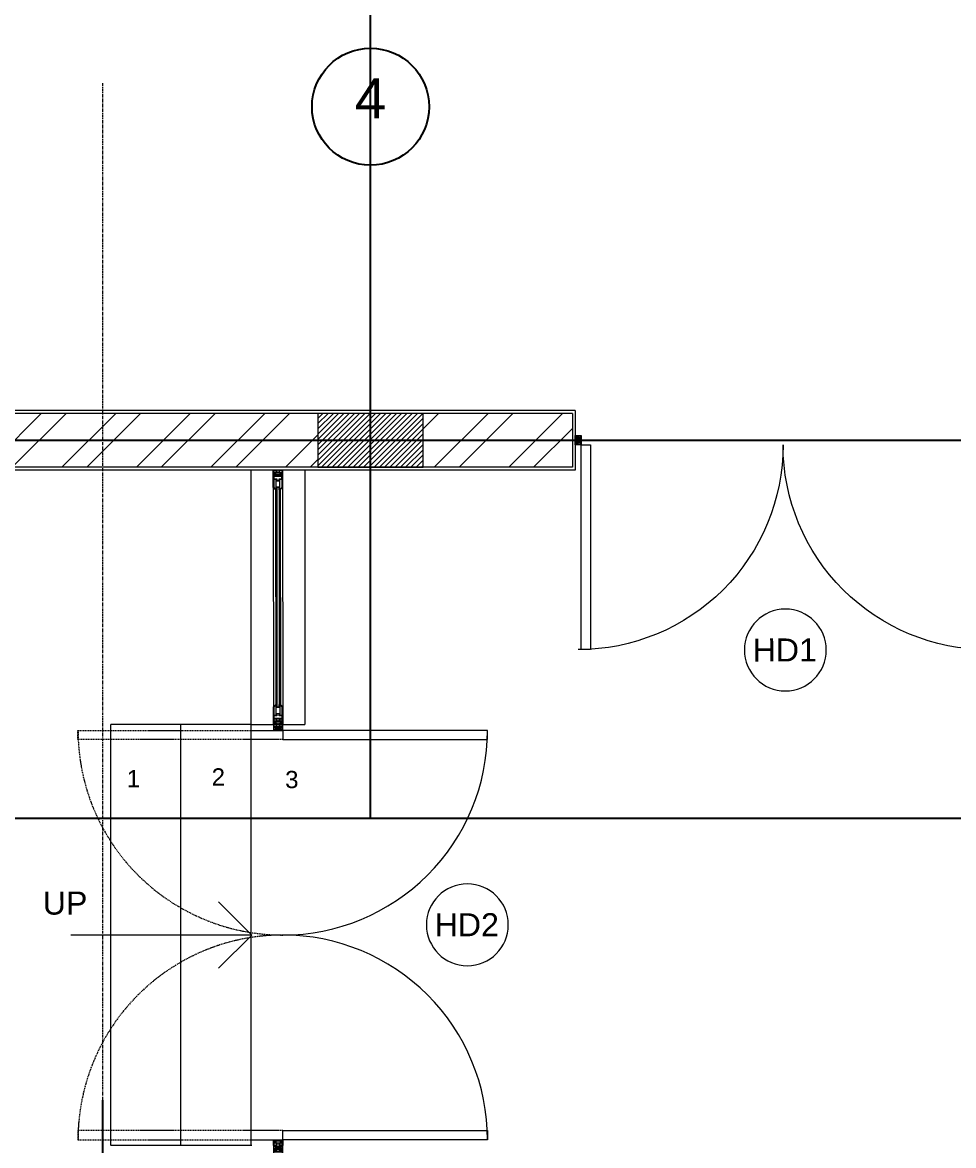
# Model space of a CAD drawing. Header units: millimetres. Extents: x 2659630 to 6742168, y -2425387 to -732288.
# Drawn here: x 3940169 to 3944147, y -1152052 to -1147251 of the extents above; entities that cross this region are included whole.
import ezdxf

# ---------------------------------------------------------------- set-up
doc = ezdxf.new("R2010")
doc.units = ezdxf.units.MM
for name, pattern in [('CENTER', [2, 1.25, -0.25, 0.25, -0.25]), ('Grid Line', [22.224999999999994, 12.7, -3.174999999999999, 3.174999999999999, -3.174999999999999]), ('Hidden', [7.143750000000001, 4.7625, -2.38125])]:
    doc.linetypes.add(name, pattern=pattern)
for name, color, linetype, lineweight in [('A-ANNO-DIMS', 211, 'Continuous', 9), ('A-DETL-THIN', 151, 'Continuous', 18), ('A-DOOR', 31, 'Continuous', 18), ('A-DOOR-FRAM', 31, 'Continuous', 18), ('A-DOOR-IDEN', 31, 'Continuous', 9), ('A-hatch', 253, 'Continuous', 0), ('A-PLASTER', 50, 'Continuous', 0), ('A-RCC', 2, 'Continuous', 0), ('A-STAIRS', 31, 'Continuous', 18), ('A-WALL', 113, 'Continuous', 9), ('A-WALL-PATT', 111, 'Continuous', 0), ('G-ANNO-TEXT', 231, 'Continuous', 9), ('S-GRID', 1, 'Continuous', 9), ('S-GRID-IDEN', 1, 'Continuous', 9)]:
    doc.layers.add(name, color=color, linetype=linetype, lineweight=lineweight)
for name, color, linetype in [('A-LINE 08', 8, 'Continuous'), ('A-TEXT-0', 7, 'Continuous'), ('S-COLUMN NO', 2, 'Continuous'), ('S-GRIDE LINE', 8, 'CENTER')]:
    doc.layers.add(name, color=color, linetype=linetype)
doc.layers.get('A-ANNO-DIMS').off()
doc.styles.add('Arial_1', font='arial.ttf', dxfattribs={"height": 98.35329341317356})
doc.styles.add('Arial_2', font='arial.ttf', dxfattribs={"height": 121.981135385479})
doc.styles.add('Arial_3', font='arial.ttf', dxfattribs={"height": 97.5849083083832})
doc.styles.add('Arial_4', font='arial.ttf', dxfattribs={"height": 73.76497005988024})
pattern_1 = [(45, (3771155.868324937, -1322788.619425277), (-159.0990257669732, 159.0990257669732), []), (45, (3771261.934341937, -1322788.619425277), (-159.0990257669732, 159.0990257669732), [])]

# ---------------------------------------------------------------- blocks, each defined once
blk = doc.blocks.new('M_Door Tag_Mahindra_2_0mm_2 - M_Door Tag_Mahindra 2-3264029-GROUND FLOOR PLAN-01')
at = {"layer": 'A-DOOR-IDEN'}
blk.add_circle((0, 0), 3.500000000000003, dxfattribs=at)
blk = doc.blocks.new('DOOR-DW5-4000X2500-PLN')
at = {"layer": 'A-DOOR'}
for p, q in [((0.01863343481090851, 3962.966979749006), (40.01862848890596, 3962.986871354602)), ((0.04349794183508493, 3912.966985931504), (0.01863343481090851, 3962.966979749006)), ((37.51987202334567, 3960.485628438386), (2.519876351085259, 3960.468223283475)), ((2.519876351085259, 3960.468223283475), (2.524849252455169, 3950.468224520038)), ((2.524849252455169, 3950.468224520038), (15.02484770683805, 3950.474440646707)), ((12.52609124133596, 3947.973197730491), (2.526092477812199, 3947.968224829092)), ((2.526092477812199, 3947.968224829092), (2.54298267190461, 3914.003762934706)), ((12.52982091740705, 3940.473198657855), (12.52609124133596, 3947.973197730491)), ((27.52981906267814, 3940.480658009968), (12.52982091740705, 3940.473198657855)), ((12.54225317086093, 3915.473201749119), (12.52982091740705, 3940.473198657855)), ((15.02484770683805, 3950.474440646707), (15.02857738290913, 3942.974441574072)), ((15.02857738290913, 3942.974441574072), (25.02857614640379, 3942.979414475412)), ((25.02484647036181, 3950.479413548048), (37.52484492477379, 3950.485629674862)), ((25.02857614640379, 3942.979414475412), (25.02484647036181, 3950.479413548048)), ((37.52608815010171, 3947.985629984032), (27.52608938657795, 3947.980657082575)), ((27.52608938657795, 3947.980657082575), (27.52981906267814, 3940.480658009968)), ((27.52981906267814, 3940.480658009968), (27.54225131613202, 3915.480661101174)), ((37.52484492477379, 3950.485629674862), (37.51987202334567, 3960.485628438386)), ((37.54297834422323, 3914.021168089617), (37.52608815010171, 3947.985629984032)), ((40.01862848890596, 3962.986871354602), (40.04349299587193, 3912.986877537041)), ((10.04846960675786, 3902.971960069321), (0.04349794183508493, 3912.966985931504)), ((0.04349794183508493, 3912.966985931504), (0.7342215431854129, 2937.011693675013)), ((2.54298267190461, 3914.003762934706), (11.0827601593046, 3905.472474720998)), ((15.04846898850519, 3902.974446520093), (10.04846960675786, 3902.971960069321)), ((10.04846960675786, 3902.971960069321), (10.71035929460777, 2984.998734249733)), ((11.0827601593046, 3905.472474720998), (12.54722607225995, 3905.473202985566)), ((12.54225317086093, 3915.473201749061), (27.54225131613202, 3915.480661101174)), ((12.54722607225995, 3905.473202985566), (12.54225317086093, 3915.473201749061)), ((25.04349485060084, 3912.979418184957), (15.04349608707707, 3912.974445283558)), ((15.04349608707707, 3912.974445283558), (15.04846898850519, 3902.974446520093)), ((15.04846898850519, 3902.974446520093), (15.71034928923473, 2985.020097272209)), ((25.04846775199985, 3902.979419421434), (25.04349485060084, 3912.979418184957)), ((30.04846713377628, 3902.981905872119), (25.04846775199985, 3902.979419421434)), ((25.04846775199985, 3902.979419421434), (25.71034805275849, 2985.025070173608)), ((27.54225131613202, 3915.480661101174), (27.54722421753104, 3905.48066233765)), ((27.54722421753104, 3905.48066233765), (29.01169013051549, 3905.481390602217)), ((29.01169013051549, 3905.481390602217), (37.54297834422323, 3914.021168089617)), ((40.04349299587193, 3912.986877537041), (30.04846713377628, 3902.981905872119)), ((30.04846713377628, 3902.981905872119), (30.71034743447672, 2985.027556624351)), ((40.04349299587193, 3912.986877537041), (40.73421659722226, 2937.031585280609)), ((0.7342006171529647, 2975.012648543663), (10.72922647930682, 2985.017620208702)), ((11.76600348259672, 2982.518135478575), (3.234715268888976, 2973.978357991175)), ((10.72922647930682, 2985.017620208702), (15.71034928923473, 2985.020097272209)), ((13.23046939552296, 2982.518863743113), (11.76600348259672, 2982.518135478575)), ((13.23544229692197, 2972.518864979647), (13.23046939552296, 2982.518863743113)), ((15.72922586105415, 2985.020106659329), (15.73419876248227, 2975.020107895834)), ((25.71034805275849, 2985.025070173608), (30.72922400635434, 2985.0275660115)), ((25.73419752597692, 2975.025080797292), (25.72922462457791, 2985.025079560786)), ((29.69493345380761, 2982.527051359823), (28.23046754079405, 2982.526323095226)), ((28.23046754079405, 2982.526323095226), (28.23544044225127, 2972.52632433176)), ((38.2347109412076, 2973.995763146057), (29.69493345380761, 2982.527051359823)), ((30.72922400635434, 2985.0275660115), (40.73419567127712, 2975.032540149376)), ((0.7590651241480373, 2925.012654726219), (0.7342006171529647, 2975.012648543663)), ((3.234715268888976, 2973.978357991175), (3.251605462981388, 2940.013896096789)), ((3.251605462981388, 2940.013896096789), (13.25160422647605, 2940.018868998188)), ((15.75284714269219, 2937.520112532657), (3.252848688309314, 2937.513896405959)), ((3.252848688309314, 2937.513896405959), (3.257821589708328, 2927.513897642406)), ((28.23544044225127, 2972.52632433176), (13.23544229692197, 2972.518864979647)), ((13.24787455046317, 2947.518868070823), (13.23544229692197, 2972.518864979647)), ((13.24787455046317, 2947.518868070823), (28.24787269573426, 2947.526327422966)), ((13.25160422647605, 2940.018868998188), (13.24787455046317, 2947.518868070823)), ((15.73419876248227, 2975.020107895834), (25.73419752597692, 2975.025080797292)), ((25.74911623020307, 2945.025084506749), (15.7491174666502, 2945.020111605292)), ((15.7491174666502, 2945.020111605292), (15.75284714269219, 2937.520112532657)), ((25.75284590621595, 2937.525085434114), (25.74911623020307, 2945.025084506749)), ((38.25284436059883, 2937.53130156087), (25.75284590621595, 2937.525085434114)), ((28.23544044225127, 2972.52632433176), (28.24787269573426, 2947.526327422966)), ((28.24787269573426, 2947.526327422966), (28.25160237177624, 2940.02632835033)), ((28.25160237177624, 2940.02632835033), (38.25160113530001, 2940.031301251671)), ((38.25160113530001, 2940.031301251671), (38.2347109412076, 2973.995763146057)), ((38.25781726199784, 2927.531302797288), (38.25284436059883, 2937.53130156087)), ((40.73419567127712, 2975.032540149376), (40.75906017824309, 2925.032546331757)), ((40.75906017824309, 2925.032546331757), (0.7590651241480373, 2925.012654726219)), ((0.7590651241480373, 2925.012654726219), (15.75906326944823, 2925.020114078332)), ((0.7714973776310217, 2900.012657817279), (0.7590651241480373, 2925.012654726219)), ((15.77149552296032, 2900.020117169421), (0.7714973776310217, 2900.012657817279)), ((0.7843910321244039, 2900.012657817279), (0.7719587786414195, 2875.012660908425)), ((13.76005809698836, 2923.019119745295), (2.760059457097668, 2923.013649553759)), ((2.760059457097668, 2923.013649553759), (2.764037778222701, 2915.013650542998)), ((2.764037778222701, 2915.013650542998), (13.76403641808429, 2915.019120734592)), ((4.266881470772205, 2909.295647185092), (2.766881656250916, 2909.294901249814)), ((2.766881656250916, 2909.294901249814), (2.770253904978745, 2902.513652088324)), ((2.770253904978745, 2902.513652088324), (8.770253163093003, 2902.516635829146)), ((2.773201756703202, 2877.511666018865), (2.776574005460134, 2884.292915180413)), ((2.776574005460134, 2884.292915180413), (4.276573819981422, 2884.292169245222)), ((2.779417883430142, 2890.011664473539), (2.783396204555174, 2898.011663484358)), ((13.77941652332083, 2890.006194281945), (2.779417883430142, 2890.011664473539)), ((2.783396204555174, 2898.011663484358), (13.78339484438766, 2898.006193292822)), ((3.257821589708328, 2927.513897642406), (38.25781726199784, 2927.531302797288)), ((4.266486445238115, 2910.090003338817), (4.266881470772205, 2909.295647185092)), ((4.276573819981422, 2884.292169245222), (4.276968845486408, 2885.086525398947)), ((8.765860189916566, 2911.350458004279), (6.647334206296364, 2911.349404482084)), ((6.659068004431901, 2886.343557975371), (8.777593988023, 2886.342504453147)), ((8.770253163093003, 2902.516635829146), (8.765860189916566, 2911.350458004279)), ((8.777593988023, 2886.342504453147), (8.77320101481746, 2877.508682278014)), ((30.76502889642143, 2913.027574914042), (10.7650313693739, 2913.017629111244)), ((10.7650313693739, 2913.017629111244), (10.76801511022495, 2907.017629853188)), ((10.76801511022495, 2907.017629853188), (30.76801263724337, 2907.027575655986)), ((30.76900721751736, 2905.027575903223), (10.76900969046983, 2905.017630100425)), ((10.76900969046983, 2905.017630100425), (10.77025291585596, 2902.517630409537)), ((10.77025291585596, 2902.517630409537), (15.77025229757419, 2902.520116860251)), ((10.77543857318233, 2882.007687141479), (10.77842231400427, 2888.007686399593)), ((30.77543610020075, 2881.99774133868), (10.77543857318233, 2882.007687141479)), ((10.77842231400427, 2888.007686399593), (30.7784198410518, 2887.997740596795)), ((13.76403641808429, 2915.019120734592), (13.76005809698836, 2923.019119745295)), ((13.78339484438766, 2898.006193292822), (13.77941652332083, 2890.006194281945)), ((15.75906326944823, 2925.020114078332), (15.76403617084725, 2915.020115314866)), ((15.76403617084725, 2915.020115314866), (25.76403493434191, 2915.025088216207)), ((15.77025229757419, 2902.520116860251), (15.77149552296032, 2900.020117169421)), ((15.77941627602559, 2890.005199701729), (15.7843891774537, 2900.005198465224)), ((25.77941503954935, 2890.00022680033), (15.77941627602559, 2890.005199701729)), ((25.7590620330011, 2925.025086979673), (40.75906017821399, 2925.032546331757)), ((25.76403493434191, 2915.025088216207), (25.7590620330011, 2925.025086979673)), ((25.77025106112706, 2902.52508976165), (30.77025044284528, 2902.527576212393)), ((25.77149428642588, 2900.025090070878), (25.77025106112706, 2902.52508976165)), ((40.77149243175518, 2900.032549422933), (25.77149428642588, 2900.025090070878)), ((25.78438794094836, 2900.000225563766), (25.77941503954935, 2890.00022680033)), ((38.76005500581232, 2923.031551998836), (27.76005636595073, 2923.0260818073)), ((27.76005636595073, 2923.0260818073), (27.76403468704666, 2915.026082796481)), ((27.76403468704666, 2915.026082796481), (38.76403332693735, 2915.031552987959)), ((27.7794147922541, 2889.999232220027), (27.78339311340824, 2897.999231230846)), ((38.77941343211569, 2889.993762028491), (27.7794147922541, 2889.999232220027)), ((27.78339311340824, 2897.999231230846), (38.78339175324072, 2897.99376103931)), ((30.76801263724337, 2907.027575655986), (30.76502889642143, 2913.027574914042)), ((30.77025044284528, 2902.527576212393), (30.76900721751736, 2905.027575903223)), ((30.7784198410518, 2887.997740596795), (30.77543610020075, 2881.99774133868)), ((34.88438320593559, 2911.36344648985), (32.7658572223736, 2911.362392967654)), ((32.7658572223736, 2911.362392967654), (32.77025019555003, 2902.528570792754)), ((32.77025019555003, 2902.528570792754), (38.7702494536934, 2902.531554533576)), ((32.77319804727449, 2877.496747314843), (32.77759102048003, 2886.330569489801)), ((32.77759102048003, 2886.330569489801), (34.89611700407113, 2886.329515967576)), ((37.26687739038607, 2909.3120577597), (37.26648236485198, 2910.106413913483)), ((38.76687720490736, 2909.312803694862), (37.26687739038607, 2909.3120577597)), ((37.27696476512938, 2885.07011482431), (37.27656973959529, 2884.275758670527)), ((37.27656973959529, 2884.275758670527), (38.77656955414568, 2884.275012735336)), ((38.76403332693735, 2915.031552987959), (38.76005500581232, 2923.031551998836)), ((38.7702494536934, 2902.531554533576), (38.76687720490736, 2909.312803694862)), ((38.77656955414568, 2884.275012735336), (38.77319730538875, 2877.493763573992)), ((38.78339175324072, 2897.99376103931), (38.77941343211569, 2889.993762028491)), ((40.75906017821399, 2925.032546331757), (40.77149243175518, 2900.032549422933)), ((40.77195383273647, 2874.992769302888), (40.78438608624856, 2899.992766211682)), ((0.7719587786414195, 2875.012660908425), (15.77195692394162, 2875.005201556283)), ((8.77320101481746, 2877.508682278014), (2.773201756703202, 2877.511666018865)), ((10.77320076752221, 2877.507687697856), (10.77444399287924, 2880.007687388745)), ((15.77320014929865, 2877.505201247201), (10.77320076752221, 2877.507687697856)), ((10.77444399287924, 2880.007687388745), (30.77444151992677, 2879.997741585947)), ((15.77195692394162, 2875.005201556283), (15.77320014929865, 2877.505201247201)), ((25.77319891282241, 2877.500228345802), (25.77195568746538, 2875.000228654942)), ((25.77195568746538, 2875.000228654942), (40.77195383273647, 2874.992769302888)), ((30.77319829456974, 2877.497741895117), (25.77319891282241, 2877.500228345802)), ((30.77444151992677, 2879.997741585947), (30.77319829456974, 2877.497741895117)), ((38.77319730538875, 2877.493763573992), (32.77319804727449, 2877.496747314843)), ((0.7719587786414195, 1125.012654726132), (15.77195692394162, 1125.020114078274)), ((0.7843910321244039, 1100.012657817279), (0.7719587786414195, 1125.012654726132)), ((8.77320101481746, 1122.516633356543), (2.773201756703202, 1122.513649615692)), ((2.773201756703202, 1122.513649615692), (2.776574005460134, 1115.732400454144)), ((2.776574005460134, 1115.732400454144), (4.276573819981422, 1115.733146389335)), ((13.77941652332083, 1110.019121352612), (2.779417883430142, 1110.013651161018)), ((2.779417883430142, 1110.013651161018), (2.783396204555174, 1102.013652150199)), ((4.276573819981422, 1115.733146389335), (4.276968845486408, 1114.93879023561)), ((6.659068004431901, 1113.681757659186), (8.777593988023, 1113.68281118141)), ((8.777593988023, 1113.68281118141), (8.77320101481746, 1122.516633356543)), ((15.77320014929865, 1122.520114387356), (10.77320076752221, 1122.517627936701)), ((10.77320076752221, 1122.517627936701), (10.77444399287924, 1120.017628245812)), ((10.77444399287924, 1120.017628245812), (30.77444151992677, 1120.02757404861)), ((30.77543610020075, 1118.027574295877), (10.77543857318233, 1118.017628493079)), ((10.77543857318233, 1118.017628493079), (10.77842231400427, 1112.017629234964)), ((10.77842231400427, 1112.017629234964), (30.7784198410518, 1112.027575037762)), ((13.78339484438766, 1102.019122341735), (13.77941652332083, 1110.019121352612)), ((15.77195692394162, 1125.020114078274), (15.77320014929865, 1122.520114387356)), ((25.77941503954935, 1110.025088834227), (15.77941627602559, 1110.020115932828)), ((15.77941627602559, 1110.020115932828), (15.7843891774537, 1100.020117169333)), ((25.77195568746538, 1125.025086979615), (40.77195383273647, 1125.032546331669)), ((25.77319891282241, 1122.525087288755), (25.77195568746538, 1125.025086979615)), ((30.77319829456974, 1122.52757373944), (25.77319891282241, 1122.525087288755)), ((25.78438794094836, 1100.025090070791), (25.77941503954935, 1110.025088834227)), ((38.77941343211569, 1110.031553606066), (27.7794147922541, 1110.02608341453)), ((27.7794147922541, 1110.02608341453), (27.78339311340824, 1102.026084403711)), ((30.77444151992677, 1120.02757404861), (30.77319829456974, 1122.52757373944)), ((30.7784198410518, 1112.027575037762), (30.77543610020075, 1118.027574295877)), ((38.77319730538875, 1122.531552060565), (32.77319804727449, 1122.528568319714)), ((32.77319804727449, 1122.528568319714), (32.77759102048003, 1113.694746144756)), ((32.77759102048003, 1113.694746144756), (34.89611700407113, 1113.695799666981)), ((37.27656973959529, 1115.74955696403), (38.77656955414568, 1115.750302899221)), ((37.27696476512938, 1114.955200810247), (37.27656973959529, 1115.74955696403)), ((38.77656955414568, 1115.750302899221), (38.77319730538875, 1122.531552060565)), ((38.78339175324072, 1102.031554595247), (38.77941343211569, 1110.031553606066)), ((40.77195383273647, 1125.032546331669), (40.78438608624856, 1100.032549422875)), ((0.03751763451145962, 87.02010789571796), (0.7342215431854129, 1063.013621959544)), ((0.7590651241480373, 1075.012660908338), (0.7342006171529647, 1025.012667090894)), ((0.7714973776310217, 1100.012657817279), (0.7590651241480373, 1075.012660908338)), ((0.7590651241480373, 1075.012660908338), (15.75906326944823, 1075.005201556225)), ((40.75906017824309, 1074.9927693028), (0.7590651241480373, 1075.012660908338)), ((15.77149552296032, 1100.005198465136), (0.7714973776310217, 1100.012657817279)), ((2.760059457097668, 1077.011666080798), (2.764037778222701, 1085.011665091559)), ((13.76005809698836, 1077.006195889262), (2.760059457097668, 1077.011666080798)), ((2.764037778222701, 1085.011665091559), (13.76403641808429, 1085.006194899965)), ((2.766881656250916, 1090.730414384743), (2.770253904978745, 1097.511663546233)), ((4.266881470772205, 1090.729668449465), (2.766881656250916, 1090.730414384743)), ((2.770253904978745, 1097.511663546233), (8.770253163093003, 1097.508679805411)), ((2.783396204555174, 1102.013652150199), (13.78339484438766, 1102.019122341735)), ((3.234715268888976, 1026.046957643382), (3.251605462981388, 1060.011419537768)), ((3.251605462981388, 1060.011419537768), (13.25160422647605, 1060.006446636369)), ((3.252848688309314, 1062.511419228598), (3.257821589708328, 1072.511417992151)), ((15.75284714269219, 1062.5052031019), (3.252848688309314, 1062.511419228598)), ((3.257821589708328, 1072.511417992151), (38.25781726199784, 1072.494012837269)), ((4.266486445238115, 1089.93531229574), (4.266881470772205, 1090.729668449465)), ((8.765860189916566, 1088.674857630278), (6.647334206296364, 1088.675911152473)), ((8.770253163093003, 1097.508679805411), (8.765860189916566, 1088.674857630278)), ((10.7650313693739, 1087.007686523313), (10.76801511022495, 1093.007685781369)), ((30.76502889642143, 1086.997740720515), (10.7650313693739, 1087.007686523313)), ((10.76801511022495, 1093.007685781369), (30.76801263724337, 1092.997739978571)), ((10.76900969046983, 1095.007685534132), (10.77025291585596, 1097.50768522502)), ((30.76900721751736, 1094.997739731334), (10.76900969046983, 1095.007685534132)), ((10.77025291585596, 1097.50768522502), (15.77025229757419, 1097.505198774306)), ((13.25160422647605, 1060.006446636369), (13.24787455046317, 1052.506447563734)), ((13.76403641808429, 1085.006194899965), (13.76005809698836, 1077.006195889262)), ((15.7491174666502, 1055.005204029265), (15.75284714269219, 1062.5052031019)), ((15.75906326944823, 1075.005201556225), (15.76403617084725, 1085.005200319691)), ((15.76403617084725, 1085.005200319691), (25.76403493434191, 1085.00022741835)), ((15.77025229757419, 1097.505198774306), (15.77149552296032, 1100.005198465136)), ((25.75284590621595, 1062.500230200443), (25.74911623020307, 1055.000231127808)), ((38.25284436059883, 1062.494014073687), (25.75284590621595, 1062.500230200443)), ((25.76403493434191, 1085.00022741835), (25.7590620330011, 1075.000228654884)), ((25.7590620330011, 1075.000228654884), (40.75906017821399, 1074.9927693028)), ((25.77149428642588, 1100.000225563679), (25.77025106112706, 1097.500225872907)), ((25.77025106112706, 1097.500225872907), (30.77025044284528, 1097.497739422164)), ((40.77149243175518, 1099.992766211624), (25.77149428642588, 1100.000225563679)), ((27.76005636595073, 1076.999233827257), (27.76403468704666, 1084.999232838076)), ((38.76005500581232, 1076.993763635721), (27.76005636595073, 1076.999233827257)), ((27.76403468704666, 1084.999232838076), (38.76403332693735, 1084.993762646598)), ((27.78339311340824, 1102.026084403711), (38.78339175324072, 1102.031554595247)), ((28.24787269573426, 1052.498988211591), (28.25160237177624, 1059.998987284227)), ((28.25160237177624, 1059.998987284227), (38.25160113530001, 1059.994014382886)), ((30.76801263724337, 1092.997739978571), (30.76502889642143, 1086.997740720515)), ((30.77025044284528, 1097.497739422164), (30.76900721751736, 1094.997739731334)), ((32.7658572223736, 1088.662922666903), (32.77025019555003, 1097.496744841803)), ((34.88438320593559, 1088.661869144707), (32.7658572223736, 1088.662922666903)), ((32.77025019555003, 1097.496744841803), (38.7702494536934, 1097.493761100981)), ((37.26687739038607, 1090.713257874857), (37.26648236485198, 1089.918901721074)), ((38.76687720490736, 1090.712511939695), (37.26687739038607, 1090.713257874857)), ((38.25160113530001, 1059.994014382886), (38.2347109412076, 1026.0295524885)), ((38.25781726199784, 1072.494012837269), (38.25284436059883, 1062.494014073687)), ((38.76403332693735, 1084.993762646598), (38.76005500581232, 1076.993763635721)), ((38.7702494536934, 1097.493761100981), (38.76687720490736, 1090.712511939695)), ((40.0375126885483, 87.0002162901801), (40.73421659722226, 1062.993730353948)), ((40.73419567127712, 1024.992775485181), (40.75906017824309, 1074.9927693028)), ((40.75906017821399, 1074.9927693028), (40.77149243175518, 1099.992766211624)), ((0.7342006171529647, 1025.012667090894), (10.72922647930682, 1015.007695425855)), ((11.76600348259672, 1017.507180155982), (3.234715268888976, 1026.046957643382)), ((10.04248929943424, 97.01513375790091), (10.71035929460777, 1015.026581384824)), ((10.72922647930682, 1015.007695425855), (15.71034928923473, 1015.005218362348)), ((13.23046939552296, 1017.506451891444), (11.76600348259672, 1017.507180155982)), ((13.23544229692197, 1027.50645065491), (13.23046939552296, 1017.506451891444)), ((13.24787455046317, 1052.506447563734), (13.23544229692197, 1027.50645065491)), ((28.23544044225127, 1027.498991302797), (13.23544229692197, 1027.50645065491)), ((13.24787455046317, 1052.506447563734), (28.24787269573426, 1052.498988211591)), ((15.04248868118157, 97.01264730712865), (15.71034928923473, 1015.005218362348)), ((15.72922586105415, 1015.005208975228), (15.73419876248227, 1025.005207738723)), ((15.73419876248227, 1025.005207738723), (25.73419752597692, 1025.000234837265)), ((25.74911623020307, 1055.000231127808), (15.7491174666502, 1055.005204029265)), ((25.04248744467623, 97.00767440578784), (25.71034805275849, 1015.000245460949)), ((25.71034805275849, 1015.000245460949), (30.72922400635434, 1014.997749623057)), ((25.73419752597692, 1025.000234837265), (25.72922462457791, 1015.000236073771)), ((28.23046754079405, 1017.498992539331), (28.23544044225127, 1027.498991302797)), ((29.69493345380761, 1017.498264274735), (28.23046754079405, 1017.498992539331)), ((28.23544044225127, 1027.498991302797), (28.24787269573426, 1052.498988211591)), ((38.2347109412076, 1026.0295524885), (29.69493345380761, 1017.498264274735)), ((30.04248682645266, 97.00518795510288), (30.71034743447672, 1014.997759010206)), ((30.72922400635434, 1014.997749623057), (40.73419567127712, 1024.992775485181)), ((10.04248929943424, 97.01513375790091), (0.03751763451145962, 87.02010789571796)), ((15.04248868118157, 97.01264730712865), (10.04248929943424, 97.01513375790091)), ((15.03751577975345, 87.01264854366309), (15.04248868118157, 97.01264730712865)), ((25.04248744467623, 97.00767440578784), (25.03751454327721, 87.00767564226408)), ((30.04248682645266, 97.00518795510288), (25.04248744467623, 97.00767440578784)), ((40.0375126885483, 87.0002162901801), (30.04248682645266, 97.00518795510288)), ((0.03751763451145962, 87.02010789571796), (0.0126531274872832, 37.02011407821556)), ((2.513896043761633, 39.51887054374674), (2.518868945131544, 49.51886930718319)), ((2.518868945131544, 49.51886930718319), (15.01886739951442, 49.51265318051446)), ((2.520112170488574, 52.01886899812962), (2.537002364580985, 85.98333089251537)), ((12.52011093401234, 52.0138960967306), (2.520112170488574, 52.01886899812962)), ((2.537002364580985, 85.98333089251537), (11.07677985198097, 94.51461910622311)), ((11.07677985198097, 94.51461910622311), (12.54124576493632, 94.51389084165567)), ((12.52384061008343, 59.51389516936615), (12.52011093401234, 52.0138960967306)), ((12.53627286353731, 84.5138920781028), (12.52384061008343, 59.51389516936615)), ((27.52383875535452, 59.50643581725308), (12.52384061008343, 59.51389516936615)), ((12.54124576493632, 94.51389084165567), (12.53627286353731, 84.513892078161)), ((12.53627286353731, 84.513892078161), (27.5362710088084, 84.50643272604793)), ((15.01886739951442, 49.51265318051446), (15.02259707558551, 57.01265225315001)), ((15.02259707558551, 57.01265225315001), (25.02259583908017, 57.0076793518092)), ((25.03751454327721, 87.00767564226408), (15.03751577975345, 87.01264854366309)), ((25.02259583908017, 57.0076793518092), (25.01886616303818, 49.50768027917366)), ((25.01886616303818, 49.50768027917366), (37.51886461745016, 49.5014641523594)), ((27.52010907925433, 52.00643674464663), (27.52383875535452, 59.50643581725308)), ((37.52010784277809, 52.00146384318941), (27.52010907925433, 52.00643674464663)), ((27.52383875535452, 59.50643581725308), (27.5362710088084, 84.50643272604793)), ((27.5362710088084, 84.50643272604793), (27.54124391020741, 94.5064314895717)), ((27.54124391020741, 94.5064314895717), (29.00570982319186, 94.50570322500425)), ((29.00570982319186, 94.50570322500425), (37.5369980368996, 85.96592573760427)), ((37.51886461745016, 49.5014641523594), (37.51389171602204, 39.50146538883564)), ((37.5369980368996, 85.96592573760427), (37.52010784277809, 52.00146384318941)), ((40.01264818158234, 37.0002224726195), (40.0375126885483, 87.0002162901801)), ((0.0126531274872832, 37.02011407821556), (40.01264818158234, 37.0002224726195)), ((37.51389171602204, 39.50146538883564), (2.513896043761633, 39.51887054374674))]:
    blk.add_line(p, q, dxfattribs=at)
at = {"layer": 'A-DOOR', "linetype": 'Hidden'}
for points in [[(40.90822099908837, 2835.389090599318), (-834.0718692384544, 2835.389090599318), (-834.0718692384544, 2874.992746867822), (40.90822099908837, 2874.992746867822)], [(40.90822099908837, 1164.636225035239), (-834.0718692384544, 1164.636225035239), (-834.0718692384544, 1125.032568766735), (40.90822099908837, 1125.032568766735)]]:
    blk.add_lwpolyline(points, close=True, dxfattribs=at)
at = {"layer": 'A-DOOR'}
for points in [[(40.81706850786577, 2835.389090599318), (915.7971587454085, 2835.389090599318), (915.7971587454085, 2874.992746867822), (40.81706850786577, 2874.992746867822)], [(40.81706850786577, 1164.636225035239), (915.7971587454085, 1164.636225035239), (915.7971587454085, 1125.032568766735), (40.81706850786577, 1125.032568766735)]]:
    blk.add_lwpolyline(points, close=True, dxfattribs=at)
for centre, radius, start, end in [((4.765523385169217, 2912.026743417548), 1.999999999999995, 340.2041684219279, 255.5509804422839), ((4.777931781864027, 2887.02276818754), 2.000000000000063, 340.1471831666576, 255.4939951868713), ((36.76551942844526, 2912.042656702019), 1.999999999999994, 284.5060048131287, 199.852816831774), ((36.77792782516917, 2887.006854903069), 1.99999999999998, 284.4490195577161, 199.7958315765032), ((40.81706850786577, 2874.992746867822), 874.9800902375381, 269.997015564182, 0), ((40.81706850786577, 1125.032568766735), 874.9800902375381, 0, 90.002984435818), ((4.777931781864027, 1113.002547447017), 2.000000000000063, 104.5060048131287, 19.85281683177398), ((36.77792782516917, 1113.018460731488), 1.99999999999998, 160.2041684219278, 75.5509804422839), ((4.765523385169217, 1087.998572217009), 1.999999999999995, 104.4490195577161, 19.79583157650317), ((36.76551942844526, 1087.982658932538), 1.999999999999994, 160.1471831666576, 75.49399518687132)]:
    blk.add_arc(centre, radius, start, end, dxfattribs=at)
at = {"layer": 'A-DOOR', "linetype": 'Hidden'}
for centre, start, end in [((40.90822099908837, 2874.992746867822), 180, 270.002984435818), ((40.90822099908837, 1125.032568766735), 89.99701556418204, 180)]:
    blk.add_arc(centre, 874.9800902375381, start, end, dxfattribs=at)
at = {"layer": 'A-DOOR-FRAM'}
for p, q in [((0.01863343481090851, 3962.96697974889), (0.006201181269716471, 3987.966976657859)), ((13.00719415411004, 3985.973441676848), (2.007195514248451, 3985.96797148537)), ((2.007195514248451, 3985.96797148537), (2.011173835373484, 3977.967972474551)), ((13.01117247523507, 3977.973442666029), (13.00719415411004, 3985.973441676848)), ((15.00619932656991, 3987.974436009943), (15.01117222796893, 3977.97443724639)), ((25.01117099149269, 3977.979410147789), (25.00619809012278, 3987.979408911284)), ((38.0071910629631, 3985.985873930418), (27.00719242307241, 3985.980403738911)), ((27.00719242307241, 3985.980403738911), (27.01117074419744, 3977.980404728063)), ((38.01116938405903, 3977.985874919599), (38.0071910629631, 3985.985873930418)), ((40.00619623536477, 3987.986868263339), (40.01862848887686, 3962.986871354544)), ((15.018631580082, 3962.974439100944), (0.01863343481090851, 3962.96697974889)), ((2.011173835373484, 3977.967972474551), (13.01117247523507, 3977.973442666029)), ((3.514017527922988, 3972.249969116703), (2.014017713372596, 3972.249223181396)), ((3.514017527922988, 3972.249969116703), (2.014017713372596, 3972.249223181396)), ((2.014017713372596, 3972.249223181396), (2.017389962129528, 3965.467974019877)), ((2.017389962129528, 3965.467974019877), (8.017389220243786, 3965.470957760786)), ((3.513622502388898, 3973.04432527037), (3.514017527922988, 3972.249969116703)), ((3.513622502388898, 3973.04432527037), (3.514017527922988, 3972.249969116703)), ((3.514017527922988, 3972.249969116703), (3.51738977667992, 3965.468719955155)), ((8.012996247038245, 3974.304779935919), (5.894470263418043, 3974.303726413636)), ((5.894470263418043, 3974.303726413636), (5.898863236623583, 3965.469904238504)), ((8.017389220243786, 3965.470957760786), (8.012996247038245, 3974.304779935919)), ((30.012164953514, 3975.981896845653), (10.01216742652468, 3975.971951042855)), ((10.01216742652468, 3975.971951042855), (10.01515116737573, 3969.971951784741)), ((10.01515116737573, 3969.971951784741), (30.01514869439416, 3969.981897587539)), ((30.01614327466814, 3967.981897834776), (10.01614574762061, 3967.971952031978)), ((10.01614574762061, 3967.971952031978), (10.01738897297764, 3965.471952341177)), ((10.01738897297764, 3965.471952341177), (15.01738835472497, 3965.474438791804)), ((15.01117222796893, 3977.97443724639), (25.01117099149269, 3977.979410147789)), ((15.01738835472497, 3965.474438791804), (15.018631580082, 3962.974439100944)), ((25.01738711824873, 3965.479411693261), (30.01738649999606, 3965.481898143975)), ((25.01863034357666, 3962.97941200246), (25.01738711824873, 3965.479411693261)), ((40.01862848887686, 3962.986871354544), (25.01863034357666, 3962.97941200246)), ((27.01117074419744, 3977.980404728063), (38.01116938405903, 3977.985874919599)), ((30.01514869439416, 3969.981897587539), (30.012164953514, 3975.981896845653)), ((30.01738649999606, 3965.481898143975), (30.01614327466814, 3967.981897834776)), ((34.13151926308637, 3974.317768421432), (32.01299327949528, 3974.316714899207)), ((32.01299327949528, 3974.316714899207), (32.01738625270082, 3965.482892724249)), ((32.01738625270082, 3965.482892724249), (38.01738551084418, 3965.4858764651)), ((34.13151926308637, 3974.317768421432), (34.13591223632102, 3965.483946246532)), ((36.51401344750775, 3972.266379691282), (36.51361842200276, 3973.060735845007)), ((36.51361842200276, 3973.060735845007), (36.51401344750775, 3972.266379691282)), ((38.01401326205814, 3972.267125626473), (36.51401344750775, 3972.266379691282)), ((38.01401326205814, 3972.267125626473), (36.51401344750775, 3972.266379691282)), ((36.51401344750775, 3972.266379691282), (36.51738569629379, 3965.48513052988)), ((38.01738551084418, 3965.4858764651), (38.01401326205814, 3972.267125626473)), ((0.0126531274872832, 37.02011407833197), (0.0002208739460911602, 12.02011716936249)), ((15.01265127275838, 37.01265472627711), (0.0126531274872832, 37.02011407833197)), ((2.001215206924826, 14.01912234185147), (2.005193528049858, 22.01912135267048)), ((13.00121384678641, 14.01365215037367), (2.001215206924826, 14.01912234185147)), ((2.005193528049858, 22.01912135267048), (13.00519216791145, 22.01365116119268)), ((2.00803740604897, 27.73787064582575), (2.011409654805902, 34.5191198073444)), ((3.508037220599363, 27.7371247105184), (2.00803740604897, 27.73787064582575)), ((3.508037220599363, 27.7371247105184), (2.00803740604897, 27.73787064582575)), ((2.011409654805902, 34.5191198073444), (8.01140891292016, 34.51613606643514)), ((3.507642195065273, 26.94276855685166), (3.508037220599363, 27.7371247105184)), ((3.507642195065273, 26.94276855685166), (3.508037220599363, 27.7371247105184)), ((3.508037220599363, 27.7371247105184), (3.511409469356295, 34.51837387206615)), ((5.888489956094418, 25.68336741358507), (5.892882929299958, 34.51718958871788)), ((8.00701593971462, 25.68231389130233), (5.888489956094418, 25.68336741358507)), ((8.01140891292016, 34.51613606643514), (8.00701593971462, 25.68231389130233)), ((10.00618711920106, 24.01514278436662), (10.00917086005211, 30.01514204248087)), ((30.00618464619038, 24.00519698156859), (10.00618711920106, 24.01514278436662)), ((10.00917086005211, 30.01514204248087), (30.00916838707053, 30.00519623968285)), ((10.01016544029699, 32.01514179524384), (10.01140866565402, 34.51514148604474)), ((30.01016296734451, 32.00519599244581), (10.01016544029699, 32.01514179524384)), ((10.01140866565402, 34.51514148604474), (15.01140804740135, 34.51265503541799)), ((13.00519216791145, 22.01365116119268), (13.00121384678641, 14.01365215037367)), ((15.00021901924629, 12.01265781727852), (15.0051919206453, 22.01265658083139)), ((15.0051919206453, 22.01265658083139), (25.00519068416907, 22.00768367943238)), ((15.01140804740135, 34.51265503541799), (15.01265127275838, 37.01265472627711)), ((25.00519068416907, 22.00768367943238), (25.00021778279915, 12.00768491593772)), ((25.01265003625304, 37.00768182476168), (25.01140681092511, 34.50768213396077)), ((25.01140681092511, 34.50768213396077), (30.01140619267244, 34.50519568324671)), ((40.01264818155323, 37.00022247267771), (25.01265003625304, 37.00768182476168)), ((27.00121211574879, 14.00669008831028), (27.00519043687382, 22.00668909915839)), ((38.00121075563948, 14.00121989680338), (27.00121211574879, 14.00669008831028)), ((27.00519043687382, 22.00668909915839), (38.00518907673541, 22.00121890762239)), ((30.00916838707053, 30.00519623968285), (30.00618464619038, 24.00519698156859)), ((30.01140619267244, 34.50519568324671), (30.01016296734451, 32.00519599244581)), ((32.00701297217165, 25.67037892801454), (32.01140594537719, 34.50420110297273)), ((34.12553895576275, 25.66932540579), (32.00701297217165, 25.67037892801454)), ((32.01140594537719, 34.50420110297273), (38.01140520352055, 34.50121736212168)), ((34.12553895576275, 25.66932540579), (34.12993192899739, 34.50314758068998)), ((36.50803314018412, 27.72071413593949), (36.50763811467914, 26.92635798221454)), ((36.50763811467914, 26.92635798221454), (36.50803314018412, 27.72071413593949)), ((36.50803314018412, 27.72071413593949), (36.51140538897016, 34.50196329734172)), ((38.00803295473452, 27.71996820074855), (36.50803314018412, 27.72071413593949)), ((38.00803295473452, 27.71996820074855), (36.50803314018412, 27.72071413593949)), ((38.00518907673541, 22.00121890762239), (38.00121075563948, 14.00121989680338)), ((38.01140520352055, 34.50121736212168), (38.00803295473452, 27.71996820074855)), ((40.00021592804114, 12.00022556388285), (40.01264818155323, 37.00022247267771))]:
    blk.add_line(p, q, dxfattribs=at)
for centre, radius, start, end in [((4.01265944232, 3974.981065349129), 2.000000000000116, 340.2041684219279, 255.5509804422839), ((36.01265548559604, 3974.996978633601), 2.000000000000063, 284.5060048131287, 199.852816831774), ((4.006679134996375, 25.00602847809205), 2.000000000000116, 104.4490195577161, 19.79583157650317), ((36.00667517827242, 24.99011519362102), 2.000000000000063, 160.1471831666576, 75.49399518687132)]:
    blk.add_arc(centre, radius, start, end, dxfattribs=at)
blk = doc.blocks.new('Grid - M_Grid Head - Circle_02-314212-GROUND FLOOR PLAN_01')
at = {"layer": 'A-LINE 08'}
blk.add_circle((0, 0), 5.000000000000004, dxfattribs=at)
blk = doc.blocks.new('DOOR D9-1800X2500-PLN')
at = {"layer": 'A-DOOR'}
for p, q in [((11.9993177378783, 39.99970426291111, 8.664394364222292e-09), (12.00677708993317, 24.99970611758181, 8.664394364222292e-09)), ((12.01174999139039, 14.99970735411625, 8.664394364222292e-09), (12.01920934353257, -0.0002907912130467594, 8.664394364222292e-09)), ((12.01920934353257, 0.01260286328033544, 8.664394364222292e-09), (37.01920625238563, 0.0001706097973510623, 8.664394364222292e-09)), ((22.02666745908209, 15.00762810718152, 8.664394364222292e-09), (12.02666869558743, 15.01260100860964, 8.664394364222292e-09)), ((12.03164159704465, 25.01259977210429, 8.664394364222292e-09), (22.03164036048111, 25.00762687070528, 8.664394364222292e-09)), ((37.03909785792348, 40.0001656638924, 8.664394364222292e-09), (12.03910094912862, 40.01259791740449, 8.664394364222292e-09)), ((14.02020367645309, 2.011608035711106, 8.664394364222292e-09), (14.0256738679891, 13.01160667554359, 8.664394364222292e-09)), ((22.0202026872721, 2.007629714586074, 8.664394364222292e-09), (14.02020367645309, 2.011608035711106, 8.664394364222292e-09)), ((14.0256738679891, 13.01160667554359, 8.664394364222292e-09), (22.02567287886632, 13.00762835447676, 8.664394364222292e-09)), ((14.03263592996518, 27.01160494456417, 8.664394364222292e-09), (14.03810612150119, 38.01160358439665, 8.664394364222292e-09)), ((22.03263494078419, 27.00762662341003, 8.664394364222292e-09), (14.03263592996518, 27.01160494456417, 8.664394364222292e-09)), ((14.03810612150119, 38.01160358439665, 8.664394364222292e-09), (22.0381051323202, 38.00762526327162, 8.664394364222292e-09)), ((22.02567287886632, 13.00762835447676, 8.664394364222292e-09), (22.0202026872721, 2.007629714586074, 8.664394364222292e-09)), ((22.03164036048111, 25.00762687070528, 8.664394364222292e-09), (22.02666745908209, 15.00762810718152, 8.664394364222292e-09)), ((22.0381051323202, 38.00762526327162, 8.664394364222292e-09), (22.03263494078419, 27.00762662341003, 8.664394364222292e-09)), ((24.0241807612183, 10.00663414516021, 8.664394364222292e-09), (24.03412656401633, 30.00663167220773, 8.664394364222292e-09)), ((30.02418001933256, 10.00365040433826, 8.664394364222292e-09), (24.0241807612183, 10.00663414516021, 8.664394364222292e-09)), ((24.03412656401633, 30.00663167220773, 8.664394364222292e-09), (30.03412582213059, 30.00364793135668, 8.664394364222292e-09)), ((25.68830918543972, 5.887279835587833, 8.664394364222292e-09), (25.68936270766426, 8.005805819178931, 8.664394364222292e-09)), ((25.68936270766426, 8.005805819178931, 8.664394364222292e-09), (34.52318488279707, 8.001412845973391, 8.664394364222292e-09)), ((25.70129767101025, 32.00580285163596, 8.664394364222292e-09), (25.70235119323479, 34.12432883522706, 8.664394364222292e-09)), ((34.53511984596844, 32.00140987843042, 8.664394364222292e-09), (25.70129767101025, 32.00580285163596, 8.664394364222292e-09)), ((27.7396979155892, 3.504785651137354, 8.664394364222292e-09), (26.94534176186426, 3.50518067664234, 8.664394364222292e-09)), ((26.96175233650138, 36.50517659628531, 8.664394364222292e-09), (27.75610849028453, 36.50478157075122, 8.664394364222292e-09)), ((27.73895198039827, 2.004785836616065, 8.664394364222292e-09), (27.7396979155892, 3.504785651137354, 8.664394364222292e-09)), ((34.52020114194602, 2.001413587859133, 8.664394364222292e-09), (27.73895198039827, 2.004785836616065, 8.664394364222292e-09)), ((27.75610849028453, 36.50478157075122, 8.664394364222292e-09), (27.75685442547547, 38.00478138530161, 8.664394364222292e-09)), ((27.75685442547547, 38.00478138530161, 8.664394364222292e-09), (34.53810358681949, 38.00140913654468, 8.664394364222292e-09)), ((30.03412582213059, 30.00364793135668, 8.664394364222292e-09), (30.02418001933256, 10.00365040433826, 8.664394364222292e-09)), ((32.02417977206642, 10.00265582403517, 8.664394364222292e-09), (32.03412557486445, 30.0026533510827, 8.664394364222292e-09)), ((34.52417946295463, 10.00141259867814, 8.664394364222292e-09), (32.02417977206642, 10.00265582403517, 8.664394364222292e-09)), ((32.03412557486445, 30.0026533510827, 8.664394364222292e-09), (34.53412526569446, 30.00141012572567, 8.664394364222292e-09)), ((34.52318488279707, 8.001412845973391, 8.664394364222292e-09), (34.52020114194602, 2.001413587859133, 8.664394364222292e-09)), ((34.52666591361049, 15.00141198045458, 8.664394364222292e-09), (34.52417946295463, 10.00141259867814, 8.664394364222292e-09)), ((37.02666560452781, 15.00016875509755, 8.664394364222292e-09), (34.52666591361049, 15.00141198045458, 8.664394364222292e-09)), ((34.53412526569446, 30.00141012572567, 8.664394364222292e-09), (34.5316388150095, 25.00141074397834, 8.664394364222292e-09)), ((34.5316388150095, 25.00141074397834, 8.664394364222292e-09), (37.03163850586861, 25.00016751862131, 8.664394364222292e-09)), ((34.53810358681949, 38.00140913654468, 8.664394364222292e-09), (34.53511984596844, 32.00140987843042, 8.664394364222292e-09)), ((37.01920625238563, 0.0001706097973510623, 8.664394364222292e-09), (37.02666560452781, 15.00016875509755, 8.664394364222292e-09)), ((37.03163850586861, 25.00016751862131, 8.664394364222292e-09), (37.03909785792348, 40.0001656638924, 8.664394364222292e-09)), ((1763.021598934632, 40.00010571128223, 7.991541642305387e-09), (1788.021595843427, 40.01253796479432, 7.991541642305387e-09)), ((1763.029058286687, 25.00010756601114, 7.991541642305387e-09), (1763.021598934632, 40.00010571128223, 7.991541642305387e-09)), ((1765.529057977546, 25.00135079136817, 7.991541642305387e-09), (1763.029058286687, 25.00010756601114, 7.991541642305387e-09)), ((1763.034031188028, 15.00010880248738, 7.991541642305387e-09), (1765.534030878945, 15.0013520278444, 7.991541642305387e-09)), ((1763.04149054017, 0.000110657187178731, 7.991541642305387e-09), (1763.034031188028, 15.00010880248738, 7.991541642305387e-09)), ((1788.041487449023, 0.01254291067016311, 7.991541642305387e-09), (1763.04149054017, 0.000110657187178731, 7.991541642305387e-09)), ((1772.303842367081, 38.00472143269144, 7.991541642305387e-09), (1765.522593205736, 38.00134918393451, 7.991541642305387e-09)), ((1765.522593205736, 38.00134918393451, 7.991541642305387e-09), (1765.525576946588, 32.00134992582025, 7.991541642305387e-09)), ((1765.525576946588, 32.00134992582025, 7.991541642305387e-09), (1774.359399121546, 32.00574289902579, 7.991541642305387e-09)), ((1768.026571217692, 30.00259339847253, 7.991541642305387e-09), (1765.526571526862, 30.0013501731155, 7.991541642305387e-09)), ((1765.526571526862, 30.0013501731155, 7.991541642305387e-09), (1765.529057977546, 25.00135079136817, 7.991541642305387e-09)), ((1765.534030878945, 15.0013520278444, 7.991541642305387e-09), (1765.536517329601, 10.00135264606797, 7.991541642305387e-09)), ((1765.536517329601, 10.00135264606797, 7.991541642305387e-09), (1768.03651702049, 10.002595871425, 7.991541642305387e-09)), ((1774.371334084892, 8.005745866568759, 7.991541642305387e-09), (1765.537511909759, 8.001352893363219, 7.991541642305387e-09)), ((1765.537511909759, 8.001352893363219, 7.991541642305387e-09), (1765.54049565061, 2.001353635248961, 7.991541642305387e-09)), ((1765.54049565061, 2.001353635248961, 7.991541642305387e-09), (1772.321744812158, 2.004725884005893, 7.991541642305387e-09)), ((1768.03651702049, 10.002595871425, 7.991541642305387e-09), (1768.026571217692, 30.00259339847253, 7.991541642305387e-09)), ((1776.02657022854, 30.00657171959756, 7.991541642305387e-09), (1770.026570970425, 30.00358797874651, 7.991541642305387e-09)), ((1770.026570970425, 30.00358797874651, 7.991541642305387e-09), (1770.036516773223, 10.00359045172809, 7.991541642305387e-09)), ((1770.036516773223, 10.00359045172809, 7.991541642305387e-09), (1776.036516031338, 10.00657419255003, 7.991541642305387e-09)), ((1772.304588302271, 36.50472161814105, 7.991541642305387e-09), (1772.303842367081, 38.00472143269144, 7.991541642305387e-09)), ((1773.098944456055, 36.50511664367514, 7.991541642305387e-09), (1772.304588302271, 36.50472161814105, 7.991541642305387e-09)), ((1772.320998876967, 3.504725698527182, 7.991541642305387e-09), (1773.115355030692, 3.505120724032167, 7.991541642305387e-09)), ((1772.321744812158, 2.004725884005893, 7.991541642305387e-09), (1772.320998876967, 3.504725698527182, 7.991541642305387e-09)), ((1774.359399121546, 32.00574289902579, 7.991541642305387e-09), (1774.358345599321, 34.12426888261689, 7.991541642305387e-09)), ((1774.372387607116, 5.887219882977661, 7.991541642305387e-09), (1774.371334084892, 8.005745866568759, 7.991541642305387e-09)), ((1776.036516031338, 10.00657419255003, 7.991541642305387e-09), (1776.02657022854, 30.00657171959756, 7.991541642305387e-09)), ((1786.022590671055, 38.01154363178648, 7.991541642305387e-09), (1778.022591660236, 38.00756531066145, 7.991541642305387e-09)), ((1778.022591660236, 38.00756531066145, 7.991541642305387e-09), (1778.028061851772, 27.00756667079986, 7.991541642305387e-09)), ((1778.028061851772, 27.00756667079986, 7.991541642305387e-09), (1786.028060862591, 27.011544991954, 7.991541642305387e-09)), ((1788.029055195511, 25.01253981949412, 7.991541642305387e-09), (1778.029056432075, 25.00756691809511, 7.991541642305387e-09)), ((1778.029056432075, 25.00756691809511, 7.991541642305387e-09), (1778.034029333474, 15.00756815457135, 7.991541642305387e-09)), ((1778.034029333474, 15.00756815457135, 7.991541642305387e-09), (1788.034028096969, 15.01254105599946, 7.991541642305387e-09)), ((1786.035022924567, 13.01154672293342, 7.991541642305387e-09), (1778.03502391369, 13.00756840186659, 7.991541642305387e-09)), ((1778.03502391369, 13.00756840186659, 7.991541642305387e-09), (1778.040494105284, 2.007569761975901, 7.991541642305387e-09)), ((1778.040494105284, 2.007569761975901, 7.991541642305387e-09), (1786.040493116103, 2.011548083100934, 7.991541642305387e-09)), ((1786.028060862591, 27.011544991954, 7.991541642305387e-09), (1786.022590671055, 38.01154363178648, 7.991541642305387e-09)), ((1786.040493116103, 2.011548083100934, 7.991541642305387e-09), (1786.035022924567, 13.01154672293342, 7.991541642305387e-09)), ((1788.048946801166, 14.99964740150608, 7.991541642305387e-09), (1788.041487449023, -0.0003507438232190907, 7.991541642305387e-09)), ((1788.061379054678, 39.99964431030094, 7.991541642305387e-09), (1788.053919702623, 24.99964616497164, 7.991541642305387e-09))]:
    blk.add_line(p, q, dxfattribs=at)
for points, elevation in [([(76.64277656149352, 40.0452803390217), (76.64277656149352, 915.0253705765645), (37.03912029298954, 915.0253705765645), (37.03912029298954, 40.0452803390217)], 8.664394364222292e-09), ([(1723.417920231062, 40.04522038641153), (1723.417920231062, 915.0253106239543), (1763.021576499566, 915.0253106239543), (1763.021576499566, 40.04522038641153)], 7.991541642305387e-09)]:
    blk.add_lwpolyline(points, close=True, dxfattribs=dict(at, elevation=elevation))
for centre, radius, start, end in [((25.03912029298954, 40.04528033910901), 874.9800902375383, 359.997015564182, 90), ((1774.999298394076, 40.04528033910901), 874.9800902375383, 90, 180.002984435818), ((25.00909897327074, 4.006143613019958, 8.664394364222292e-09), 2.000000000000064, 70.1471831666576, 345.4939951868713), ((25.02501225774176, 36.0061396563251, 8.664394364222292e-09), 1.99999999999998, 14.44901955771611, 289.7958315765032), ((1775.035684534814, 36.00607970371493, 7.991541642305387e-09), 1.99999999999998, 250.2041684219278, 165.5509804422839), ((1775.051597819285, 4.006083660409786, 7.991541642305387e-09), 2.000000000000064, 194.5060048131287, 109.852816831774)]:
    blk.add_arc(centre, radius, start, end, dxfattribs=at)
blk = doc.blocks.new('A$C2D2C472C')
at = {"layer": 'A-WALL-PATT'}
h = blk.add_hatch(dxfattribs=at)
h.set_pattern_fill('ANSI37', color=256, scale=600, style=0)
h.set_pattern_definition([(45, (-102930.4976328127, -114895.0412800389), (-53.03300858899107, 53.03300858899107), []), (135, (-102930.4976328127, -114895.0412800389), (-53.03300858899107, -53.03300858899106), [])])
edge = h.paths.add_edge_path()
edge.add_line((944.9995019281778, 1920.086653618404), (945.0008851355669, 2189.884832272088))
edge.add_arc((910.0008851359307, 2189.884989272134), 34.99999999998833, 359.9997429874282, 449.9997132388004)
edge.add_line((910.0010603083792, 2224.884989271683), (206.5573315929068, 2224.905706588062))
edge.add_arc((206.3435287130415, 2190.119336553427), 34.78702706265661, 89.64785493841943, 180.3515355871881)
edge.add_line((171.5571564060956, 2189.90590370784), (171.5104949169763, 989.9413756946597))
edge.add_arc((206.436017342523, 989.8668982434319), 34.92560183573225, 179.8778189455847, 270.1221930522632)
edge.add_line((206.5105021072231, 954.9413758334849), (479.9996885845903, 954.8601867418038))
edge.add_line((479.9996885845903, 954.8601867418038), (480.0000001211592, 839.860185584781))
edge.add_line((480.0000001211592, 839.860185584781), (206.5104973261623, 839.9413757038274))
edge.add_arc((206.4964083629893, 989.9011490803969), 149.9597740384099, 192.8758880656439, 270.00538303110875, ccw=False)
edge.add_line((60.30736402368348, 956.4841302904388), (60.0000001211738, 2189.906551396358))
edge.add_arc((204.1890972755355, 2195.622790524605), 144.3023600914457, 89.0594131363834, 182.2702476428867, ccw=False)
edge.add_arc((117.0175473045965, -14981488.51647655), 14983828.42245068, 89.99696775482101, 89.99965761188861, ccw=False)
edge.add_arc((909.9946922726667, 2189.870040024718), 150.0149508471489, 45.00209331497581, 89.99734813771352, ccw=False)
edge.add_arc((910.01583289064, 2189.891182187523), 149.9850524061101, -0.0026534085425282683, 45.00209331497041, ccw=False)
edge.add_line((1060.000885135916, 2189.884236272439), (1059.999510428475, 1919.979855106591))
edge.add_line((1059.999510428475, 1919.979855106591), (944.9995019281778, 1920.086653618404))
blk = doc.blocks.new('A$C060F379A')
at = {"layer": 'S-GRIDE LINE', "ltscale": 500}
blk.add_line((6904.300556754693, 19704.01243478572), (6904.300556754693, 819.6706721161027), dxfattribs=at)

msp = doc.modelspace()

# ---------------------------------------------------------------- hatches: boundary and pattern name
at = {"layer": 'A-hatch', "true_color": 0x939598}
h = msp.add_hatch(dxfattribs=at)
h.set_pattern_fill('ANSI31', color=252, scale=5, angle=359.9997011708711)
h.set_pattern_definition([(44.99970117087114, (-4378004.194287583, -3260497.631014275), (-11.22526160494056, 11.22537869742697), [])])
h.paths.add_polyline_path([(3941430.554930544, -1149152.531634258), (3941880.554930556, -1149152.529517696), (3941880.55613033, -1148922.491321698), (3941430.556130345, -1148922.488974708)])
at = {"layer": 'A-WALL-PATT'}
h = msp.add_hatch(dxfattribs=at)
h.set_pattern_fill('ANSI32', color=256, scale=600, angle=360, style=0)
h.set_pattern_definition(pattern_1)
h.paths.add_polyline_path([(3941430.556130513, -1148922.454970847), (3937960.570896927, -1148922.481836506), (3937960.569697112, -1149152.527489793), (3941430.554930335, -1149152.571565066)])
h = msp.add_hatch(dxfattribs=at)
h.set_pattern_fill('ANSI32', color=256, scale=600, angle=360, style=0)
h.set_pattern_definition(pattern_1)
h.paths.add_polyline_path([(3942518.312675109, -1148922.446549112), (3941880.556130536, -1148922.451486813), (3941880.55493031, -1149152.577280903), (3942518.312675111, -1149152.585381614)])

# ---------------------------------------------------------------- linework, layer by layer
at = {"layer": 'A-DETL-THIN'}
for p, q in [((3941375.646450163, -1149152.570867626, -2.762502891338284e-08), (3941145.646450163, -1149152.419703098, -2.762502891338284e-08)), ((3941145.646450163, -1150252.419703098, -2.762502891338284e-08), (3941145.646450163, -1149164.567946198, -2.762502891338284e-08)), ((3941375.646450163, -1149164.570867626, -2.762502891338284e-08), (3941375.646450163, -1150252.419703098, -2.762502891338284e-08)), ((3941145.646450163, -1150252.419703098, -2.762502891338284e-08), (3941375.646450163, -1150252.419703098, -2.762502891338284e-08))]:
    msp.add_line(p, q, dxfattribs=at)
at = {"layer": 'A-DETL-THIN', "elevation": -2.762502891338284e-08}
for points in [[(3941006.492360933, -1151010.998346715), (3941147.913717169, -1151152.419702952), (3941006.492360932, -1151293.841059189)], [(3941145.913717175, -1151152.419702935), (3940374.964974917, -1151152.419702935)]]:
    msp.add_lwpolyline(points, dxfattribs=at)
at = {"layer": 'A-LINE 08'}
for p, q in [((3927426.963802374, -1149037.402390883), (3959764.099472485, -1149037.402390883)), ((3928880.561958325, -1150652.383856229), (3985790.561957556, -1150652.680673306))]:
    msp.add_line(p, q, dxfattribs=at)
at = {"layer": 'A-PLASTER'}
for p, q in [((3942530.312675109, -1148910.446456204), (3937960.570755662, -1148910.481836507)), ((3942530.312675109, -1148910.446456204), (3942530.312675111, -1149164.585534037, -1.381251445669142e-08)), ((3942530.312675111, -1149164.585534037), (3937960.569544688, -1149164.527489792))]:
    msp.add_line(p, q, dxfattribs=at)
at = {"layer": 'A-RCC'}
for p, q in [((3941430.556130513, -1148922.454970847), (3941430.554930943, -1149152.454970844)), ((3941880.556130505, -1148922.457317846), (3941430.556130513, -1148922.454970847)), ((3941880.554930936, -1149152.457317842), (3941880.556130505, -1148922.457317846)), ((3941430.554930943, -1149152.454970844), (3941880.554930936, -1149152.457317842))]:
    msp.add_line(p, q, dxfattribs=at)
at = {"layer": 'A-STAIRS'}
for p, q in [((3940545.62358686, -1152052.41208169, -2.762502891338284e-08), (3940545.646450185, -1150252.414127651, -2.762502891338284e-08)), ((3941145.646450163, -1150252.419703098, -2.762502891338284e-08), (3940545.646450185, -1150252.414127651, -2.762502891338284e-08)), ((3940845.623586836, -1152052.415892249, -2.762502891338284e-08), (3940845.646450187, -1150252.415892539, -2.762502891338284e-08)), ((3941145.623586812, -1152052.419702807, -2.762502891338284e-08), (3941145.646450163, -1150252.419703098, -2.762502891338284e-08)), ((3941147.902285494, -1152052.419702807, -2.762502891338284e-08), (3940547.902285542, -1152052.41208169, -2.762502891338284e-08))]:
    msp.add_line(p, q, dxfattribs=at)
at = {"layer": 'A-WALL'}
for p, q in [((3942518.165994948, -1148922.446550247), (3937960.57084857, -1148922.481836506)), ((3942518.312675109, -1148922.447388714, -1.381251445669142e-08), (3942518.312675111, -1149152.584004178, -1.381251445669142e-08)), ((3942518.165994948, -1149152.585379751), (3937960.569697111, -1149152.527489793))]:
    msp.add_line(p, q, dxfattribs=at)

# ---------------------------------------------------------------- block references
at = {"layer": 'A-ANNO-DIMS', "xscale": -1, "rotation": 180}
msp.add_blockref('DOOR D9-1800X2500-PLN', (3942518.143723595, -1149017.352443484, -1.381251445669142e-08), dxfattribs=at)
at = {"layer": 'A-DOOR-IDEN', "xscale": -49.99999999999997, "yscale": 49.99999999999997, "zscale": 49.99999999999997, "rotation": 328.1314105507045}
for p in [(3943428.009455707, -1149934.023110468, -1.381251445669142e-08), (3942069.382954235, -1151108.792603438)]:
    msp.add_blockref('M_Door Tag_Mahindra_2_0mm_2 - M_Door Tag_Mahindra 2-3264029-GROUND FLOOR PLAN-01', p, dxfattribs=at)
at = {"layer": 'S-COLUMN NO', "ltscale": 2500}
msp.add_blockref('A$C060F379A', (3933606.345893408, -1171562.641220883), dxfattribs=at)
at = {"layer": 'S-GRID-IDEN', "xscale": 49.99999999999998, "yscale": 49.99999999999998, "zscale": 49.99999999999998}
msp.add_blockref('Grid - M_Grid Head - Circle_02-314212-GROUND FLOOR PLAN_01', (3941655.646450163, -1147611.338356695), dxfattribs=at)

# ---------------------------------------------------------------- texts
at = {"layer": 'A-DOOR-IDEN', "char_height": 98.35329341317359, "width": 208.8000000000003, "attachment_point": 2, "line_spacing_factor": 0.9385317878468563, "style": 'Arial_1'}
for s, insert, rotation in [('HD1', (3943425.311496181, -1149884.564238927, -1.381251445669142e-08), 0.13141055070453514), ('HD2', (3942066.684994711, -1151059.333731897), 0.13141055070453517)]:
    msp.add_mtext(s, dxfattribs=dict(at, insert=insert, rotation=rotation))
at = {"layer": 'A-TEXT-0', "color": 7, "char_height": 73.76497005988024, "width": 68.39999999999999, "attachment_point": 3, "rotation": 0.13141055070453195, "line_spacing_factor": 0.9385317878468563, "style": 'Arial_4', "bg_fill": 3, "box_fill_scale": 1.25, "bg_fill_color": 0, "bg_fill_transparency": 0}
for s, insert in [('1', (3940671.006943018, -1150446.860448022, -2.762502891338284e-08)), ('2', (3941034.009483925, -1150439.681143652, -2.762502891338284e-08)), ('3', (3941348.009483925, -1150450.681143652, -2.762502891338284e-08))]:
    msp.add_mtext(s, dxfattribs=dict(at, insert=insert))
at = {"layer": 'G-ANNO-TEXT', "color": 7, "insert": (3940255.098929303, -1150966.87444616, -2.762502891338284e-08), "char_height": 98.35329341317366, "width": 226.8, "attachment_point": 1, "rotation": 0.13141055073559307, "line_spacing_factor": 0.9385317878468563, "style": 'Arial_3', "bg_fill": 3, "box_fill_scale": 1.25, "bg_fill_color": 0, "bg_fill_transparency": 0}
msp.add_mtext('UP', dxfattribs=at)

# ---------------------------------------------------------------- next in the draw order: linework, layer by layer
at = {"layer": 'S-GRID', "linetype": 'Grid Line'}
msp.add_line((3940510.646450163, -1147511.232049632), (3940510.646450163, -1170742.970548767), dxfattribs=at)

# ---------------------------------------------------------------- next in the draw order: block references
at = {"layer": 'A-ANNO-DIMS'}
for name, p in [('A$C2D2C472C', (3939915.646450042, -1155072.325244291)), ('DOOR-DW5-4000X2500-PLN', (3941239.890462182, -1153152.432360915))]:
    msp.add_blockref(name, p, dxfattribs=at)

# ---------------------------------------------------------------- next in the draw order: texts
at = {"layer": 'S-GRID-IDEN', "insert": (3941655.585415404, -1147489.407817926), "char_height": 172.1182634730538, "width": 159.5921460558042, "attachment_point": 2, "line_spacing_factor": 0.9385317878468563, "style": 'Arial_2', "bg_fill": 3, "box_fill_scale": 1.25, "bg_fill_color": 0, "bg_fill_transparency": 0}
msp.add_mtext('4', dxfattribs=at)

# ---------------------------------------------------------------- next in the draw order: linework, layer by layer
at = {"layer": 'A-LINE 08'}
msp.add_line((3941655.646450163, -1150652.45048535), (3941655.646450163, -1131087.559461655), dxfattribs=at)

doc.saveas('drawing.dxf')
